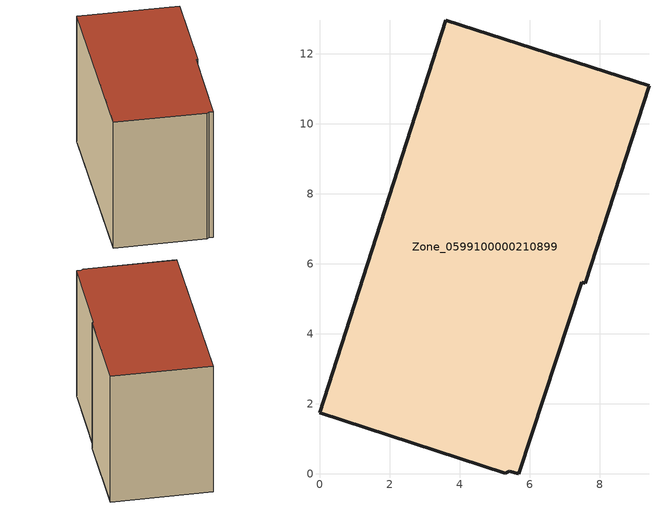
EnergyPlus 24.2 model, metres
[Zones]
Zone_0599100000210899
 floor ground (C_G): 3.61,12.96 9.41,11.09 7.6,5.45 7.49,5.47 5.69,0 5.42,0.07 5.3,0.02 0,1.74 z0
 wall outside (C_F): 9.41,11.09 3.61,12.96 0,1.74 5.3,0.02 5.42,0.07 5.69,0 7.49,5.47 7.6,5.45 9.41,11.09 z0:8.69
 roof outside (C_R): 7.6,5.45 9.41,11.09 3.61,12.96 0,1.74 5.3,0.02 5.42,0.07 5.69,0 7.49,5.47 z8.69
[BUILDING]
Pand.0599100000210899: North Axis=0; Terrain=City; Loads Convergence Tolerance Value=0.04; Temperature Convergence Tolerance Value=0.4; Solar Distribution=FullExterior; Maximum Number of Warmup Days=25; Minimum Number of Warmup Days=1
[Site:Location]
Rotterdam.The.Hague.AP_ZH_NLD Design_Conditions: Latitude=51.96; Longitude=4.45; Time Zone=1; Elevation=-4.5
[SITE:GROUNDTEMPERATURE:BUILDINGSURFACE]
18, 18, 18, 18, 18, 18, 18, 18, 18, 18, 18, 18
[MATERIAL] Thermal Absorptance=0.9; Solar Absorptance=0.7; Visible Absorptance=0.7
Name | Roughness | Thickness | Conductivity | Density | Specific Heat
G.TI.1946-1964 | MediumSmooth | 0.15 | 1 | 540 | 1210
F.TI.1946-1964 | Rough | 0.3 | 0.857143 | 1920 | 840
R.TI.1946-1964 | MediumRough | 0.2 | 0.277778 | 1500 | 1000
[CONSTRUCTION]
C_G: G.TI.1946-1964
C_F: F.TI.1946-1964
C_R: R.TI.1946-1964
[ZONE]
Zone_0599100000210899: Type=1; Multiplier=1; Ceiling Height=Autocalculate; Volume=Autocalculate; Floor Area=autocalculate; Part of Total Floor Area=Yes
[ZONEINFILTRATION:DESIGNFLOWRATE]
Infil_Zone_0599100000210899: Zone or ZoneList or Space or SpaceList=Zone_0599100000210899; Schedule=AlwaysOn; Design Flow Rate Calculation Method=Flow/Area; Flow Rate per Floor Area=0.003; Constant Term Coefficient=1; Temperature Term Coefficient=0; Velocity Term Coefficient=0; Velocity Squared Term Coefficient=0
[HVACTEMPLATE:ZONE:IDEALLOADSAIRSYSTEM]
Zone_0599100000210899: Maximum Heating Supply Air Temperature=50; Minimum Cooling Supply Air Temperature=13; Maximum Heating Supply Air Humidity Ratio=0.0156; Minimum Cooling Supply Air Humidity Ratio=0.0077; Heating Limit=NoLimit; Cooling Limit=NoLimit; Dehumidification Control Type=ConstantSensibleHeatRatio; Cooling Sensible Heat Ratio=0.7; Dehumidification Setpoint=60; Humidification Control Type=None; Humidification Setpoint=30; Outdoor Air Method=None; Outdoor Air Flow Rate per Person=0.00944; Outdoor Air Flow Rate per Zone Floor Area=0; Outdoor Air Flow Rate per Zone=0; Demand Controlled Ventilation Type=None; Outdoor Air Economizer Type=NoEconomizer; Heat Recovery Type=None; Sensible Heat Recovery Effectiveness=0.7; Latent Heat Recovery Effectiveness=0.65
[ZONECONTROL:THERMOSTAT]
ThermostatControl_Zone_0599100000210899: Zone or ZoneList=Zone_0599100000210899; Control Type Schedule=DualSetpointControlType; Control 1=Thermostat_Zone_0599100000210899; Temperature Difference Between Cutout And Setpoint=0
[THERMOSTATSETPOINT:DUALSETPOINT]
Thermostat_Zone_0599100000210899: Heating Setpoint Temperature Schedule=HeatingSetpoint_Zone_0599100000210899; Cooling Setpoint Temperature Schedule=CoolingSetpoint_Zone_0599100000210899
[SCHEDULE:COMPACT]
HeatingSetpoint_Zone_0599100000210899: Through: 12/31, For: AllDays, Until: 24:00, 21
CoolingSetpoint_Zone_0599100000210899: Through: 12/31, For: AllDays, Until: 24:00, 24
DualSetpointControlType: Through: 12/31, For: AllDays, Until: 24:00, 4
AlwaysOn: Through: 12/31, For: AllDays, Until: 24:00, 1
